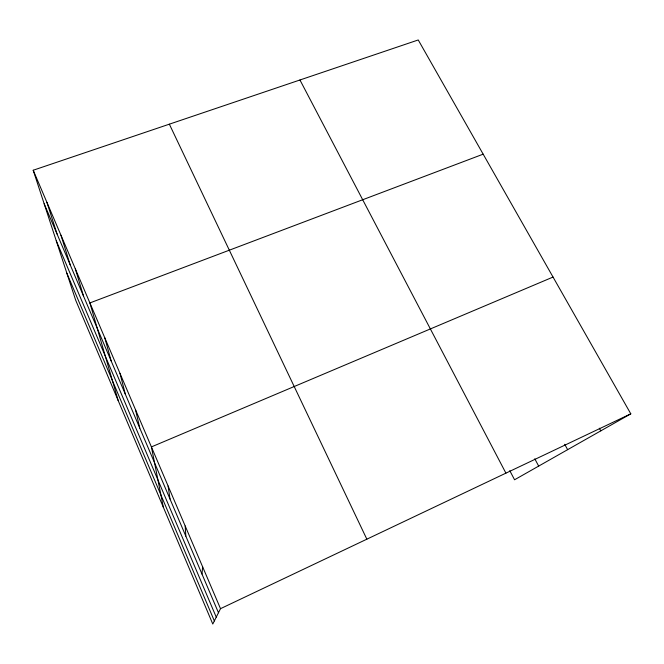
<?xml version="1.0" encoding="UTF-8"?>
<svg xmlns="http://www.w3.org/2000/svg" width="664" height="664" viewBox="0 0 664 664"><rect width="100%" height="100%" fill="white"/><g stroke="black" fill="none" stroke-linecap="round" stroke-linejoin="round"><path stroke-width="1" d="M201.98 574.045L202.653 566.857M630.8 413.838L220.514 608.672L212.787 624.035L75.679 300.186L33.2 170.241L418.237 39.964L630.8 413.838L514.567 479.773L509.778 470.66M553.037 277.062L151.409 446.913L163.319 507.18M483.168 154.172L89.889 302.933L118.2 400.608M599.318 428.18L600.804 430.853M564.707 444.282L567.637 449.669M534.777 458.791L538.678 466.095M299.954 79.987L505.918 473.141M169.353 124.176L366.852 539.185M33.2 170.241L220.514 608.672M44.148 203.723L218.473 612.739M56.257 240.783L216.256 617.146M66.848 273.186L214.347 620.931M46.953 202.429L57.054 234.002M60.98 235.255L70.201 264.845M75.289 268.754L83.589 296.277M104.796 337.81L111.154 360.934M120.001 373.425L125.33 394.2M135.539 409.779L139.78 428.114M168.108 486.006L170.017 499.054M185.181 525.979L185.837 536.163"/></g></svg>
